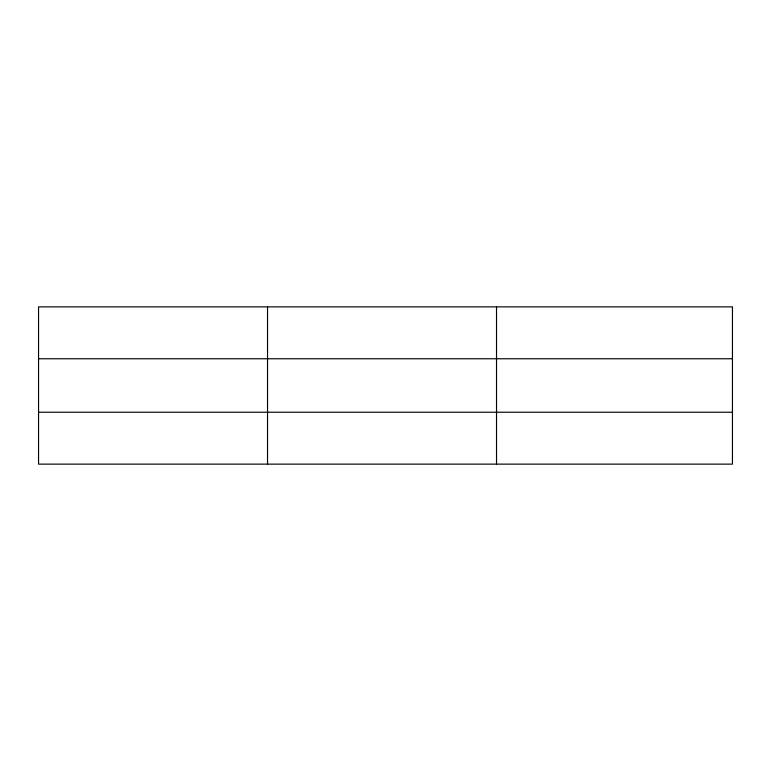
<?xml version="1.0" encoding="UTF-8"?>
<svg xmlns="http://www.w3.org/2000/svg" width="771" height="771" viewBox="0 0 771 771"><rect width="100%" height="100%" fill="white"/><g stroke="black" fill="none" stroke-linecap="round" stroke-linejoin="round"><path stroke-width="1.16" d="M267.537 306.868L267.537 464.132M496.524 306.868L496.524 464.132M732.45 358.766L732.45 306.868L38.55 306.868L38.55 464.132L732.45 464.132L732.45 358.766L38.55 358.766M38.55 412.234L732.45 412.234"/></g></svg>
